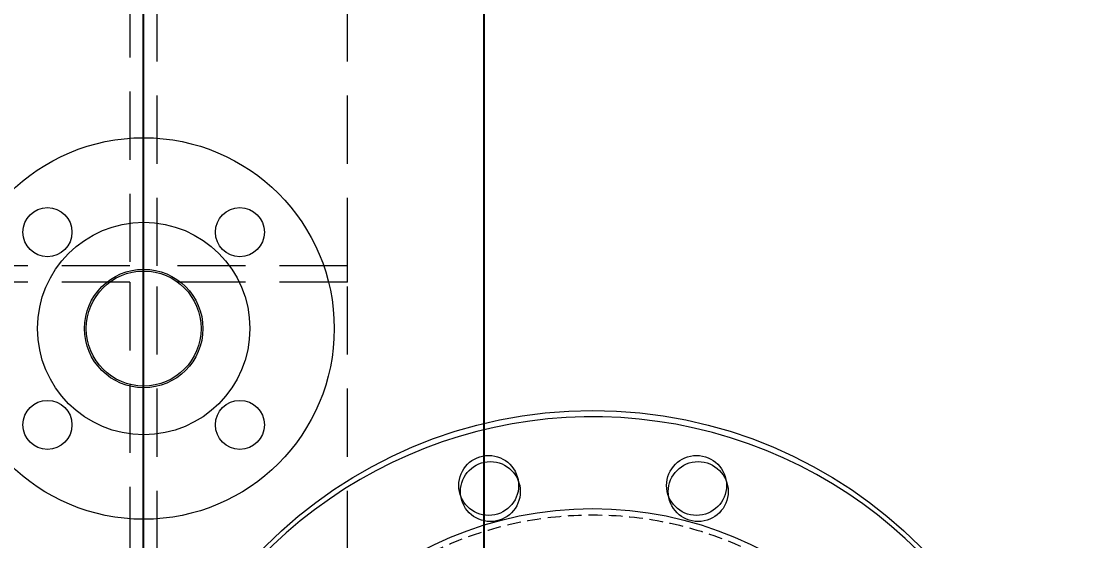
# Model space of a CAD drawing. Header units: millimetres. Extents: x -46397 to 283259, y -8690 to 23983.
# Drawn here: x 122236.7 to 122624.5, y 421.8 to 612.5 of the extents above; entities that cross this region are included whole.
import ezdxf

# ---------------------------------------------------------------- set-up
doc = ezdxf.new("R2010")
doc.units = ezdxf.units.MM
for name, pattern in [('CENTER', [2, 1.25, -0.25, 0.25, -0.25]), ('HIDDEN', [0.375, 0.25, -0.125]), ('HIDDENX2', [0.75, 0.5, -0.25])]:
    doc.linetypes.add(name, pattern=pattern)
doc.layers.get('Defpoints').update_dxf_attribs({"lineweight": 0})
for name, color, linetype, lineweight in [('CHUAN NET KHUAT', 4, 'HIDDEN', 0), ('DUONGCHINH', 7, 'Continuous', 25), ('DUONGTAM', 1, 'CENTER', 0), ('PHANTOM 2', 8, 'Continuous', 0)]:
    doc.layers.add(name, color=color, linetype=linetype, lineweight=lineweight)
doc.layers.add('flashshoot', color=7, linetype='Continuous')
doc.styles.add('GHI CHÚ 1', font='isocp_IV25.ttf', dxfattribs={"width": 0.8})
doc.dimstyles.new('1-30SCALE', dxfattribs={"dimtxt": 75, "dimasz": 75, "dimexe": 37.5, "dimexo": 30, "dimgap": 30, "dimtad": 1, "dimtoh": 1, "dimdec": 0, "dimdsep": 46, "dimtxsty": 'GHI CHÚ 1', "dimcen": 0.09, "dimclrd": 256, "dimclre": 256, "dimclrt": 2, "dimadec": 0, "dimazin": 0, "dimtfac": 1, "dimtdec": 0, "dimtofl": 0, "dimtmove": 0, "dimatfit": 3, "dimfxl": 1, "dimlwd": 0, "dimlwe": 0, "dimarcsym": 0})

# ---------------------------------------------------------------- blocks, each defined once
blk = doc.blocks.new('A$Cda035db7')
at = {"layer": 'DUONGCHINH', "color": 2, "ltscale": 10}
blk.add_line((0, 0), (-990, 0), dxfattribs=at)
blk.add_line((0, 0), (-990, 0), dxfattribs=at)
blk = doc.blocks.new('A$Cc76405f5')
at = {"color": 2, "linetype": 'Continuous', "lineweight": 0, "ltscale": 10}
for centre, radius in [((0, 165), 170), ((0, 165), 134), ((-142.47, 203.18), 11), ((-142.47, 126.82), 11)]:
    blk.add_circle(centre, radius, dxfattribs=at)
blk = doc.blocks.new('A$Cd0a137ae')
at = {"color": 3, "linetype": 'HIDDENX2', "lineweight": 0, "ltscale": 50}
for radius in [605, 600, 600]:
    blk.add_circle((0, 2.33), radius, dxfattribs=at)
at = {"color": 2, "linetype": 'Continuous', "lineweight": 0}
blk.add_arc((0, 2.33), 606, 270, 90, dxfattribs=at)
at = {"layer": 'DUONGCHINH', "color": 2}
blk.add_circle((0, 2.33), 606, dxfattribs=at)
at = {"layer": 'DUONGTAM', "ltscale": 100}
blk.add_line((0, 608.33), (0, -603.67), dxfattribs=at)
blk = doc.blocks.new('A$C87972526')
at = {"color": 5, "linetype": 'Continuous', "lineweight": 0}
blk.add_circle((0, 2.34), 656, dxfattribs=at)
blk = doc.blocks.new('ksajd jkajkdqwe')
at = {"color": 2, "linetype": 'Continuous', "lineweight": 0, "ltscale": 10}
for centre, radius in [((5004.75, 200.05), 70), ((4969.39, 235.41), 9), ((5040.1, 235.41), 9), ((5004.75, 200.05), 39), ((5004.75, 200.05), 21.75), ((5004.75, 200.05), 21.1), ((4969.39, 164.7), 9), ((5040.1, 164.7), 9), ((5132.11, 140.22), 11), ((5208.46, 140.22), 11)]:
    blk.add_circle(centre, radius, dxfattribs=at)
at = {"color": 1, "linetype": 'HIDDENX2', "lineweight": 0, "ltscale": 10}
blk.add_circle((5169.67, -2.33), 134, dxfattribs=at)
at = {"color": 2, "linetype": 'Continuous', "lineweight": 0, "ltscale": 10}
blk.add_arc((5169.67, -2.33), 170, 0, 145.3049, dxfattribs=at)
blk = doc.blocks.new('SD1-3')
at = {"layer": 'CHUAN NET KHUAT', "ltscale": 100}
for p, q in [((120, 1355.34), (120, 1141.34)), ((130, 1141.34), (130, 1355.34)), ((200, 1141.34), (200, 1355.34)), ((120, 1141.34), (50, 1141.34)), ((200, 1141.34), (130, 1141.34)), ((200, 1135.34), (200, 1141.34)), ((120, 1135.34), (50, 1135.34)), ((120, 1135.34), (120, 921.34)), ((130, 921.34), (130, 1135.34)), ((200, 1135.34), (130, 1135.34)), ((200, 921.34), (200, 1135.34))]:
    blk.add_line(p, q, dxfattribs=at)
at = {"layer": 'DUONGCHINH'}
blk.add_line((250, 1832.98), (250, 3.7), dxfattribs=at)
blk = doc.blocks.new('*D617')
at = {"layer": 'Defpoints', "color": 0, "transparency": 16777216}
for p in [(123381.61, 1493.36), (121631.61, 470.55, -1.5), (123381.61, 470.55, -1.5)]:
    blk.add_point(p, dxfattribs=at)
at = {"layer": 'PHANTOM 2', "linetype": 'Continuous', "lineweight": 0, "transparency": 16777216}
for p, q in [((121631.61, 500.55), (121631.61, 1523.36)), ((123381.61, 500.55), (123381.61, 1523.36)), ((121721.61, 1493.36), (123291.61, 1493.36))]:
    blk.add_line(p, q, dxfattribs=at)
at = {"layer": 'PHANTOM 2', "transparency": 16777216}
for points in [[(121721.61, 1508.36), (121721.61, 1478.36), (121631.61, 1493.36)], [(123291.61, 1508.36), (123291.61, 1478.36), (123381.61, 1493.36)]]:
    blk.add_solid(points, dxfattribs=at)
at = {"layer": 'PHANTOM 2', "color": 2, "transparency": 16777216, "insert": (122506.61, 1570.86), "char_height": 95, "attachment_point": 5, "style": 'GHI CHÚ 1'}
blk.add_mtext('1750', dxfattribs=at)

msp = doc.modelspace()

# ---------------------------------------------------------------- block references
for name, p in [('SD1-3', (122156.61, -618.69, -1.5)), ('A$C87972526', (122279.28, 297.32, -1.5)), ('A$Cd0a137ae', (122281.61, 297.32, -1.5)), ('ksajd jkajkdqwe', (117276.94, 299.65, -1.5))]:
    msp.add_blockref(name, p)
at = {"layer": 'flashshoot', "rotation": 270}
for name in ['A$Cda035db7', 'A$Cc76405f5']:
    msp.add_blockref(name, (122281.61, 299.65, -1.5), dxfattribs=at)

# ---------------------------------------------------------------- dimensions: what is measured, and where the dimension line sits
at = {"layer": 'PHANTOM 2'}
dim = msp.add_linear_dim(base=(123381.61, 1493.36), p1=(121631.61, 470.55, -1.5), p2=(123381.61, 470.55, -1.5), dimstyle='1-30SCALE', override={"dimtxt": 95, "dimasz": 90, "dimexe": 30, "dimtmove": 1}, dxfattribs=at)
dim.commit()
dim.dimension.update_dxf_attribs({"geometry": '*D617', "text_midpoint": (122506.61, 1570.86)})

doc.saveas('drawing.dxf')
